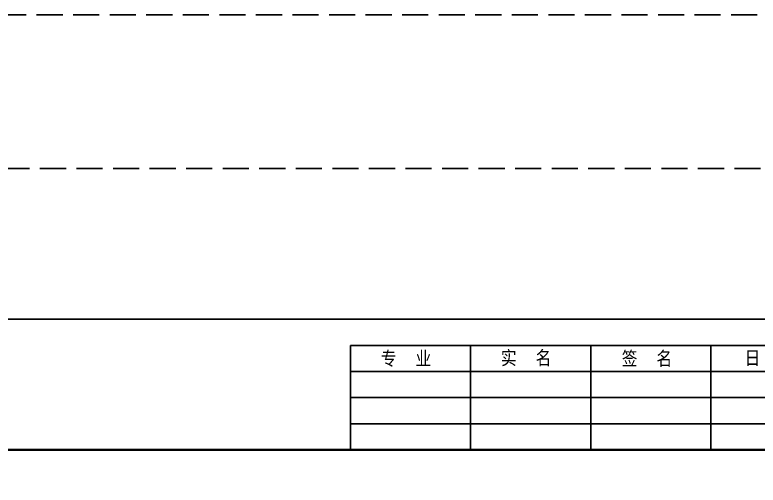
# Model space of a CAD drawing. Header units: millimetres. Extents: x -133666 to 880576, y -269375 to 86941.
# Drawn here: x 29139 to 36257, y -167587 to -163082 of the extents above; entities that cross this region are included whole.
import ezdxf
from ezdxf.enums import TextEntityAlignment as Align

# ---------------------------------------------------------------- set-up
doc = ezdxf.new("R2010")
doc.units = ezdxf.units.MM
doc.header["$LTSCALE"] = 1000
doc.linetypes.add('DASH', pattern=[0.35, 0.25, -0.1])
for name, color, linetype in [('BORDER', 7, 'CONTINUOUS'), ('DOTLN', 2, 'DASH'), ('TEXT', 7, 'CONTINUOUS'), ('TQ', 7, 'CONTINUOUS'), ('WALL', 2, 'CONTINUOUS')]:
    doc.layers.add(name, color=color, linetype=linetype)
doc.styles.add('TSSD_NORM', font='tssdeng.shx', dxfattribs={"bigfont": 'hztxt.shx'})

# ---------------------------------------------------------------- blocks, each defined once
blk = doc.blocks.new('_TSHQ_H')
at = {"layer": 'TQ'}
for p, q in [((-92, 0), (-92, 20)), ((0, 20), (-92, 20)), ((-69, 0), (-69, 20)), ((-46, 0), (-46, 20)), ((-23, 0), (-23, 20)), ((0, 0), (0, 20)), ((0, 15), (-92, 15)), ((0, 10), (-92, 10)), ((0, 5), (-92, 5))]:
    blk.add_line(p, q, dxfattribs=at)
at = {"layer": 'TEXT', "style": 'TSSD_NORM'}
for s, p in [('专  业', (-81.37, 15.89)), ('实  名', (-58.38, 16)), ('签  名', (-35.23, 15.89)), ('日  期', (-11.69, 16))]:
    blk.add_text(s, height=3, dxfattribs=at).set_placement(p, align=Align.CENTER)
blk = doc.blocks.new('B20190319225928')
at = {"layer": 'BORDER'}
blk.add_lwpolyline([(0, 0), (0, 29700), (42000, 29700), (42000, 0)], close=True, dxfattribs=at)
at = {"layer": 'BORDER', "const_width": 50}
blk.add_lwpolyline([(2500, 500), (2500, 29200), (41500, 29200), (41500, 500)], close=True, dxfattribs=at)
at = {"layer": 'BORDER', "xscale": 100, "yscale": 100, "zscale": 100, "rotation": 90}
blk.add_blockref('_TSHQ_H', (2500, 29200), dxfattribs=at)

msp = doc.modelspace()

# ---------------------------------------------------------------- linework, layer by layer
at = {"layer": 'DOTLN', "linetype": 'DASH'}
for points in [[(11891.2, -220494), (43248, -220494), (43248, -163082.4), (11891.2, -163082.4)], [(14732.3, -218916.7), (41880.1, -218916.7), (41880.1, -164554.5), (14732.3, -164554.5)]]:
    msp.add_lwpolyline(points, close=True, dxfattribs=at)

# ---------------------------------------------------------------- block references
at = {"layer": 'WALL', "xscale": 0.5, "yscale": 0.5, "zscale": 0.5, "rotation": 270}
msp.add_blockref('B20190319225928', (22353.8, -165998.5), dxfattribs=at)

doc.saveas('drawing.dxf')
